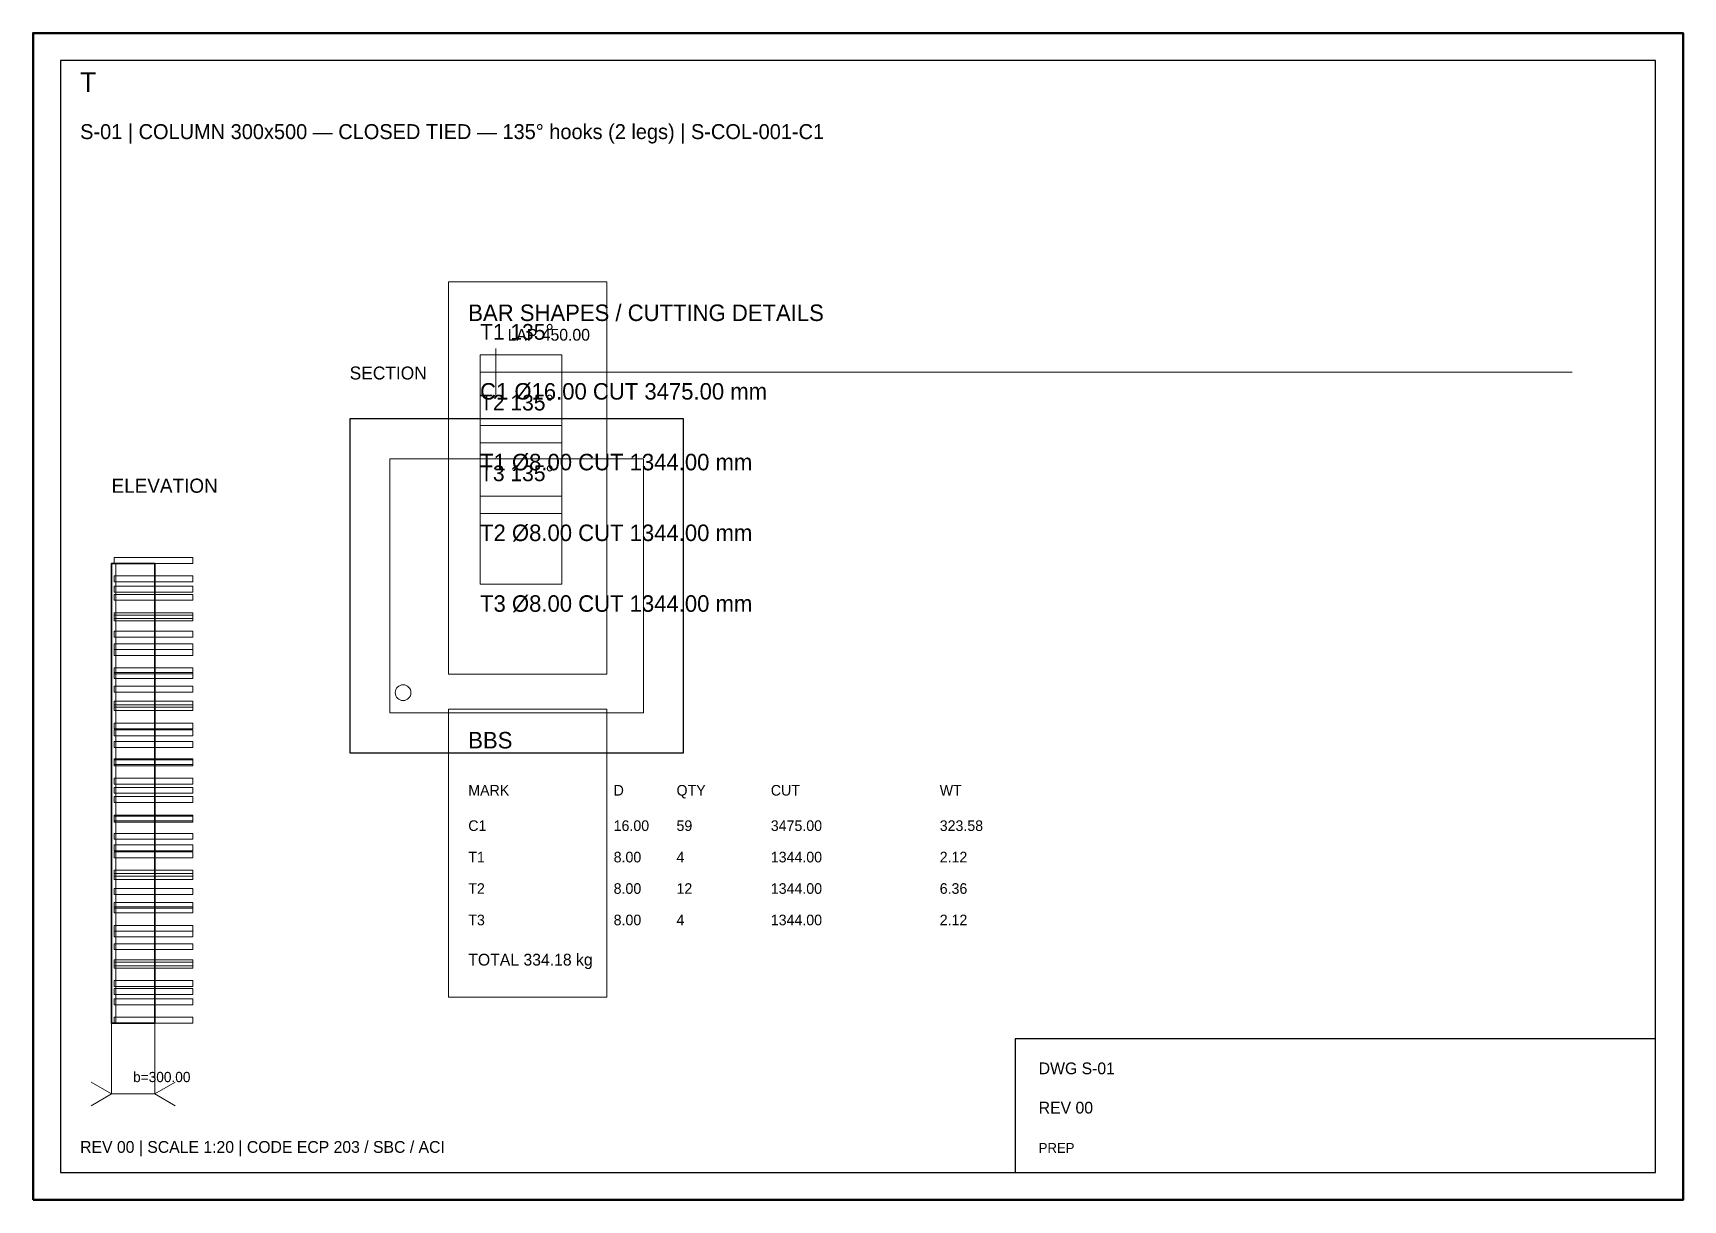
# Model space of a CAD drawing. Header units: millimetres. Extents: x 0 to 420, y 0 to 297.
import ezdxf

# ---------------------------------------------------------------- set-up
doc = ezdxf.new("R2010")
doc.units = ezdxf.units.MM
for name, color, linetype in [('BBS', 7, 'CONTINUOUS'), ('BORDER', 7, 'CONTINUOUS'), ('CONCRETE', 8, 'CONTINUOUS'), ('DIM', 5, 'CONTINUOUS'), ('LAP', 1, 'CONTINUOUS'), ('NOTES', 3, 'CONTINUOUS'), ('PANEL', 8, 'CONTINUOUS'), ('REBAR', 1, 'CONTINUOUS'), ('REVISION', 1, 'CONTINUOUS'), ('STIRRUPS', 2, 'CONTINUOUS'), ('TEXT', 7, 'CONTINUOUS')]:
    doc.layers.add(name, color=color, linetype=linetype)

msp = doc.modelspace()

# ---------------------------------------------------------------- linework, layer by layer
at = {"layer": 'BORDER', "color": 7, "lineweight": 50}
msp.add_lwpolyline([(0, 0), (420, 0), (420, 297), (0, 297)], close=True, dxfattribs=at)
at = {"layer": 'BORDER', "color": 7, "lineweight": 25}
msp.add_lwpolyline([(7, 7), (413, 7), (413, 290), (7, 290)], close=True, dxfattribs=at)
at = {"layer": 'CONCRETE', "color": 7, "lineweight": 25}
msp.add_lwpolyline([(80.61, 113.82), (165.61, 113.82), (165.61, 198.82), (80.61, 198.82)], close=True, dxfattribs=at)
at = {"layer": 'CONCRETE', "color": 7, "lineweight": 35}
msp.add_lwpolyline([(20, 45), (30.97, 45), (30.97, 161.99), (20, 161.99)], close=True, dxfattribs=at)
at = {"layer": 'DIM', "color": 5, "lineweight": 13}
for p, q in [((20, 45), (20, 27)), ((30.97, 45), (30.97, 27)), ((20, 27), (14.8, 30)), ((30.97, 27), (36.16, 30)), ((20, 27), (14.8, 24)), ((20, 27), (30.97, 27)), ((30.97, 27), (36.16, 24))]:
    msp.add_line(p, q, dxfattribs=at)
at = {"layer": 'LAP', "color": 1, "lineweight": 13}
msp.add_line((117.8, 204.7), (117.8, 216.7), dxfattribs=at)
at = {"layer": 'PANEL', "color": 7, "lineweight": 13}
for points in [[(105.8, 133.8), (146.1, 133.8), (146.1, 233.7), (105.8, 233.7)], [(105.8, 51.66), (146.1, 51.66), (146.1, 124.92), (105.8, 124.92)]]:
    msp.add_lwpolyline(points, close=True, dxfattribs=at)
at = {"layer": 'REBAR', "color": 1, "lineweight": 18}
msp.add_line((113.8, 210.7), (391.8, 210.7), dxfattribs=at)
at = {"layer": 'REBAR', "color": 1, "lineweight": 20}
msp.add_line((21.1, 45), (21.1, 161.99), dxfattribs=at)
at = {"layer": 'REBAR', "color": 1, "lineweight": 18}
for points in [[(113.8, 192.7), (134.6, 192.7), (134.6, 215.1), (113.8, 215.1)], [(113.8, 174.7), (134.6, 174.7), (134.6, 197.1), (113.8, 197.1)], [(113.8, 156.7), (134.6, 156.7), (134.6, 179.1), (113.8, 179.1)]]:
    msp.add_lwpolyline(points, close=True, dxfattribs=at)
at = {"layer": 'REBAR', "color": 1, "lineweight": 13}
msp.add_circle((94.21, 129.12), 2, dxfattribs=at)
at = {"layer": 'REVISION', "color": 7, "lineweight": 25}
msp.add_lwpolyline([(250, 7), (413, 7), (413, 41), (250, 41)], close=True, dxfattribs=at)
at = {"layer": 'STIRRUPS', "color": 2, "lineweight": 13}
for points in [[(90.81, 124.02), (155.41, 124.02), (155.41, 188.62), (90.81, 188.62)], [(20.66, 161.99), (40.66, 161.99), (40.66, 163.49), (20.66, 163.49)], [(20.66, 161.99), (40.66, 161.99), (40.66, 163.49), (20.66, 163.49)], [(20.66, 161.99), (40.66, 161.99), (40.66, 163.49), (20.66, 163.49)], [(20.66, 157.31), (40.66, 157.31), (40.66, 158.81), (20.66, 158.81)], [(20.66, 157.31), (40.66, 157.31), (40.66, 158.81), (20.66, 158.81)], [(20.66, 154.68), (40.66, 154.68), (40.66, 156.18), (20.66, 156.18)], [(20.66, 152.63), (40.66, 152.63), (40.66, 154.13), (20.66, 154.13)], [(20.66, 152.63), (40.66, 152.63), (40.66, 154.13), (20.66, 154.13)], [(20.66, 147.95), (40.66, 147.95), (40.66, 149.45), (20.66, 149.45)], [(20.66, 147.95), (40.66, 147.95), (40.66, 149.45), (20.66, 149.45)], [(20.66, 147.37), (40.66, 147.37), (40.66, 148.87), (20.66, 148.87)], [(20.66, 143.27), (40.66, 143.27), (40.66, 144.77), (20.66, 144.77)], [(20.66, 143.27), (40.66, 143.27), (40.66, 144.77), (20.66, 144.77)], [(20.66, 140.06), (40.66, 140.06), (40.66, 141.56), (20.66, 141.56)], [(20.66, 138.6), (40.66, 138.6), (40.66, 140.1), (20.66, 140.1)], [(20.66, 138.6), (40.66, 138.6), (40.66, 140.1), (20.66, 140.1)], [(20.66, 133.92), (40.66, 133.92), (40.66, 135.42), (20.66, 135.42)], [(20.66, 133.92), (40.66, 133.92), (40.66, 135.42), (20.66, 135.42)], [(20.66, 132.75), (40.66, 132.75), (40.66, 134.25), (20.66, 134.25)], [(20.66, 129.24), (40.66, 129.24), (40.66, 130.74), (20.66, 130.74)], [(20.66, 129.24), (40.66, 129.24), (40.66, 130.74), (20.66, 130.74)], [(20.66, 125.43), (40.66, 125.43), (40.66, 126.93), (20.66, 126.93)], [(20.66, 124.56), (40.66, 124.56), (40.66, 126.06), (20.66, 126.06)], [(20.66, 124.56), (40.66, 124.56), (40.66, 126.06), (20.66, 126.06)], [(20.66, 119.88), (40.66, 119.88), (40.66, 121.38), (20.66, 121.38)], [(20.66, 119.88), (40.66, 119.88), (40.66, 121.38), (20.66, 121.38)], [(20.66, 118.12), (40.66, 118.12), (40.66, 119.62), (20.66, 119.62)], [(20.66, 115.2), (40.66, 115.2), (40.66, 116.7), (20.66, 116.7)], [(20.66, 115.2), (40.66, 115.2), (40.66, 116.7), (20.66, 116.7)], [(20.66, 110.81), (40.66, 110.81), (40.66, 112.31), (20.66, 112.31)], [(20.66, 110.52), (40.66, 110.52), (40.66, 112.02), (20.66, 112.02)], [(20.66, 110.52), (40.66, 110.52), (40.66, 112.02), (20.66, 112.02)], [(20.66, 105.84), (40.66, 105.84), (40.66, 107.34), (20.66, 107.34)], [(20.66, 105.84), (40.66, 105.84), (40.66, 107.34), (20.66, 107.34)], [(20.66, 103.5), (40.66, 103.5), (40.66, 105), (20.66, 105)], [(20.66, 101.16), (40.66, 101.16), (40.66, 102.66), (20.66, 102.66)], [(20.66, 101.16), (40.66, 101.16), (40.66, 102.66), (20.66, 102.66)], [(20.66, 96.48), (40.66, 96.48), (40.66, 97.98), (20.66, 97.98)], [(20.66, 96.48), (40.66, 96.48), (40.66, 97.98), (20.66, 97.98)], [(20.66, 96.18), (40.66, 96.18), (40.66, 97.68), (20.66, 97.68)], [(20.66, 91.8), (40.66, 91.8), (40.66, 93.3), (20.66, 93.3)], [(20.66, 91.8), (40.66, 91.8), (40.66, 93.3), (20.66, 93.3)], [(20.66, 88.87), (40.66, 88.87), (40.66, 90.37), (20.66, 90.37)], [(20.66, 87.12), (40.66, 87.12), (40.66, 88.62), (20.66, 88.62)], [(20.66, 87.12), (40.66, 87.12), (40.66, 88.62), (20.66, 88.62)], [(20.66, 82.44), (40.66, 82.44), (40.66, 83.94), (20.66, 83.94)], [(20.66, 82.44), (40.66, 82.44), (40.66, 83.94), (20.66, 83.94)], [(20.66, 81.56), (40.66, 81.56), (40.66, 83.06), (20.66, 83.06)], [(20.66, 77.76), (40.66, 77.76), (40.66, 79.26), (20.66, 79.26)], [(20.66, 77.76), (40.66, 77.76), (40.66, 79.26), (20.66, 79.26)], [(20.66, 74.25), (40.66, 74.25), (40.66, 75.75), (20.66, 75.75)], [(20.66, 73.08), (40.66, 73.08), (40.66, 74.58), (20.66, 74.58)], [(20.66, 73.08), (40.66, 73.08), (40.66, 74.58), (20.66, 74.58)], [(20.66, 68.4), (40.66, 68.4), (40.66, 69.9), (20.66, 69.9)], [(20.66, 68.4), (40.66, 68.4), (40.66, 69.9), (20.66, 69.9)], [(20.66, 66.94), (40.66, 66.94), (40.66, 68.44), (20.66, 68.44)], [(20.66, 63.72), (40.66, 63.72), (40.66, 65.22), (20.66, 65.22)], [(20.66, 63.72), (40.66, 63.72), (40.66, 65.22), (20.66, 65.22)], [(20.66, 59.62), (40.66, 59.62), (40.66, 61.12), (20.66, 61.12)], [(20.66, 59.04), (40.66, 59.04), (40.66, 60.54), (20.66, 60.54)], [(20.66, 59.04), (40.66, 59.04), (40.66, 60.54), (20.66, 60.54)], [(20.66, 54.36), (40.66, 54.36), (40.66, 55.86), (20.66, 55.86)], [(20.66, 54.36), (40.66, 54.36), (40.66, 55.86), (20.66, 55.86)], [(20.66, 52.31), (40.66, 52.31), (40.66, 53.81), (20.66, 53.81)], [(20.66, 49.68), (40.66, 49.68), (40.66, 51.18), (20.66, 51.18)], [(20.66, 49.68), (40.66, 49.68), (40.66, 51.18), (20.66, 51.18)], [(20.66, 45), (40.66, 45), (40.66, 46.5), (20.66, 46.5)], [(20.66, 45), (40.66, 45), (40.66, 46.5), (20.66, 46.5)], [(20.66, 45), (40.66, 45), (40.66, 46.5), (20.66, 46.5)]]:
    msp.add_lwpolyline(points, close=True, dxfattribs=at)

# ---------------------------------------------------------------- texts
at = {"layer": 'BBS'}
for s, height, p in [('C1 Ø16.00 CUT 3475.00 mm', 4.2, (113.8, 203.7)), ('T1 Ø8.00 CUT 1344.00 mm', 4.2, (113.8, 185.7)), ('T2 Ø8.00 CUT 1344.00 mm', 4.2, (113.8, 167.7)), ('T3 Ø8.00 CUT 1344.00 mm', 4.2, (113.8, 149.7)), ('BBS', 4.2, (110.8, 114.92)), ('MARK', 2.7, (110.8, 102.92)), ('D', 2.7, (147.8, 102.92)), ('QTY', 2.7, (163.8, 102.92)), ('CUT', 2.7, (187.8, 102.92)), ('WT', 2.7, (230.8, 102.92)), ('C1', 2.7, (110.8, 93.92)), ('16.00', 2.7, (147.8, 93.92)), ('59', 2.7, (163.8, 93.92)), ('3475.00', 2.7, (187.8, 93.92)), ('323.58', 2.7, (230.8, 93.92)), ('T1', 2.7, (110.8, 85.92)), ('8.00', 2.7, (147.8, 85.92)), ('4', 2.7, (163.8, 85.92)), ('1344.00', 2.7, (187.8, 85.92)), ('2.12', 2.7, (230.8, 85.92)), ('T2', 2.7, (110.8, 77.92)), ('8.00', 2.7, (147.8, 77.92)), ('12', 2.7, (163.8, 77.92)), ('1344.00', 2.7, (187.8, 77.92)), ('6.36', 2.7, (230.8, 77.92)), ('T3', 2.7, (110.8, 69.92)), ('8.00', 2.7, (147.8, 69.92)), ('4', 2.7, (163.8, 69.92)), ('1344.00', 2.7, (187.8, 69.92)), ('2.12', 2.7, (230.8, 69.92)), ('TOTAL 334.18 kg', 3, (110.8, 59.66))]:
    msp.add_text(s, height=height, dxfattribs=at).set_placement(p)
at = {"layer": 'DIM', "color": 5}
msp.add_text('b=300.00', height=2.6, dxfattribs=at).set_placement((25.48, 30))
at = {"layer": 'LAP', "color": 1}
msp.add_text('LAP 450.00', height=3, dxfattribs=at).set_placement((120.8, 218.7))
at = {"layer": 'NOTES'}
msp.add_text('REV 00 | SCALE 1:20 | CODE ECP 203 / SBC / ACI', height=3, dxfattribs=at).set_placement((12, 12))
at = {"layer": 'REBAR'}
for s, p in [('T1 135°', (113.8, 218.94)), ('T2 135°', (113.8, 200.94)), ('T3 135°', (113.8, 182.94))]:
    msp.add_text(s, height=4, dxfattribs=at).set_placement(p)
at = {"layer": 'REVISION'}
for s, height, p in [('DWG S-01', 3, (256, 32)), ('REV 00', 3, (256, 22)), ('PREP ', 2.5, (256, 12))]:
    msp.add_text(s, height=height, dxfattribs=at).set_placement(p)
at = {"layer": 'TEXT'}
for s, height, p in [('T', 5, (12, 282)), ('S-01 | COLUMN 300x500 — CLOSED TIED — 135° hooks (2 legs) | S-COL-001-C1', 3.8, (12, 270)), ('BAR SHAPES / CUTTING DETAILS', 4.2, (110.8, 223.7)), ('SECTION', 3.3, (80.61, 208.82)), ('ELEVATION', 3.6, (20, 179.99))]:
    msp.add_text(s, height=height, dxfattribs=at).set_placement(p)

doc.saveas('drawing.dxf')
